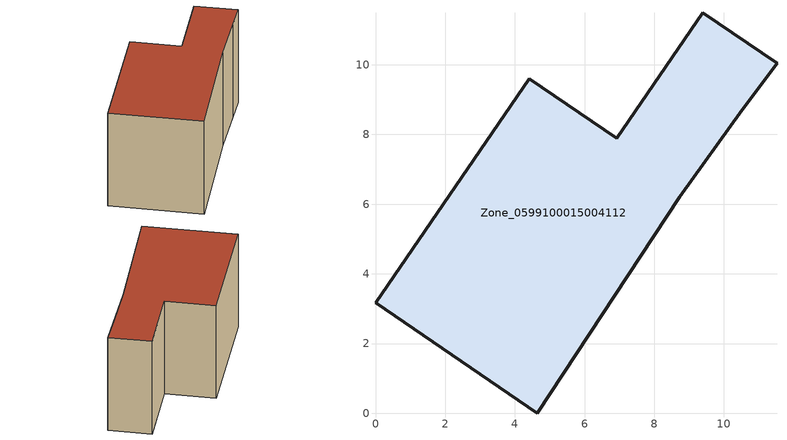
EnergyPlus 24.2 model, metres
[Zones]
Zone_0599100015004112
 floor ground (C_G): 4.64,0 0,3.17 4.42,9.6 6.92,7.89 9.4,11.49 11.52,10.04 10.53,8.71 8.73,6.21 z2.4
 wall outside (C_F): 11.52,10.04 9.4,11.49 6.92,7.89 4.42,9.6 0,3.17 4.64,0 8.73,6.21 10.53,8.71 11.52,10.04 z2.4:8.7
 roof outside (C_R): 0,3.17 4.64,0 8.73,6.21 10.53,8.71 11.52,10.04 9.4,11.49 6.92,7.89 4.42,9.6 z8.7
[BUILDING]
Pand.0599100015004112: North Axis=0; Terrain=City; Loads Convergence Tolerance Value=0.04; Temperature Convergence Tolerance Value=0.4; Solar Distribution=FullExterior; Maximum Number of Warmup Days=25; Minimum Number of Warmup Days=1
[Site:Location]
Rotterdam.The.Hague.AP_ZH_NLD Design_Conditions: Latitude=51.96; Longitude=4.45; Time Zone=1; Elevation=-4.5
[SITE:GROUNDTEMPERATURE:BUILDINGSURFACE]
18, 18, 18, 18, 18, 18, 18, 18, 18, 18, 18, 18
[MATERIAL] Thermal Absorptance=0.9; Solar Absorptance=0.7; Visible Absorptance=0.7
Name | Roughness | Thickness | Conductivity | Density | Specific Heat
G.TI.1946 | MediumSmooth | 0.15 | 1 | 540 | 1210
F.TI.1946 | Rough | 0.3 | 0.857143 | 1920 | 840
R.TI.1946 | MediumRough | 0.2 | 0.1 | 1500 | 1000
[CONSTRUCTION]
C_G: G.TI.1946
C_F: F.TI.1946
C_R: R.TI.1946
[ZONE]
Zone_0599100015004112: Type=1; Multiplier=1; Ceiling Height=Autocalculate; Volume=Autocalculate; Floor Area=autocalculate; Part of Total Floor Area=Yes
[ZONEINFILTRATION:DESIGNFLOWRATE]
Infil_Zone_0599100015004112: Zone or ZoneList or Space or SpaceList=Zone_0599100015004112; Schedule=AlwaysOn; Design Flow Rate Calculation Method=Flow/Area; Flow Rate per Floor Area=0.003; Constant Term Coefficient=1; Temperature Term Coefficient=0; Velocity Term Coefficient=0; Velocity Squared Term Coefficient=0
[HVACTEMPLATE:ZONE:IDEALLOADSAIRSYSTEM]
Zone_0599100015004112: Maximum Heating Supply Air Temperature=50; Minimum Cooling Supply Air Temperature=13; Maximum Heating Supply Air Humidity Ratio=0.0156; Minimum Cooling Supply Air Humidity Ratio=0.0077; Heating Limit=NoLimit; Cooling Limit=NoLimit; Dehumidification Control Type=ConstantSensibleHeatRatio; Cooling Sensible Heat Ratio=0.7; Dehumidification Setpoint=60; Humidification Control Type=None; Humidification Setpoint=30; Outdoor Air Method=None; Outdoor Air Flow Rate per Person=0.00944; Outdoor Air Flow Rate per Zone Floor Area=0; Outdoor Air Flow Rate per Zone=0; Demand Controlled Ventilation Type=None; Outdoor Air Economizer Type=NoEconomizer; Heat Recovery Type=None; Sensible Heat Recovery Effectiveness=0.7; Latent Heat Recovery Effectiveness=0.65
[ZONECONTROL:THERMOSTAT]
ThermostatControl_Zone_0599100015004112: Zone or ZoneList=Zone_0599100015004112; Control Type Schedule=DualSetpointControlType; Control 1=Thermostat_Zone_0599100015004112; Temperature Difference Between Cutout And Setpoint=0
[THERMOSTATSETPOINT:DUALSETPOINT]
Thermostat_Zone_0599100015004112: Heating Setpoint Temperature Schedule=HeatingSetpoint_Zone_0599100015004112; Cooling Setpoint Temperature Schedule=CoolingSetpoint_Zone_0599100015004112
[SCHEDULE:COMPACT]
HeatingSetpoint_Zone_0599100015004112: Through: 12/31, For: AllDays, Until: 24:00, 21
CoolingSetpoint_Zone_0599100015004112: Through: 12/31, For: AllDays, Until: 24:00, 24
DualSetpointControlType: Through: 12/31, For: AllDays, Until: 24:00, 4
AlwaysOn: Through: 12/31, For: AllDays, Until: 24:00, 1
